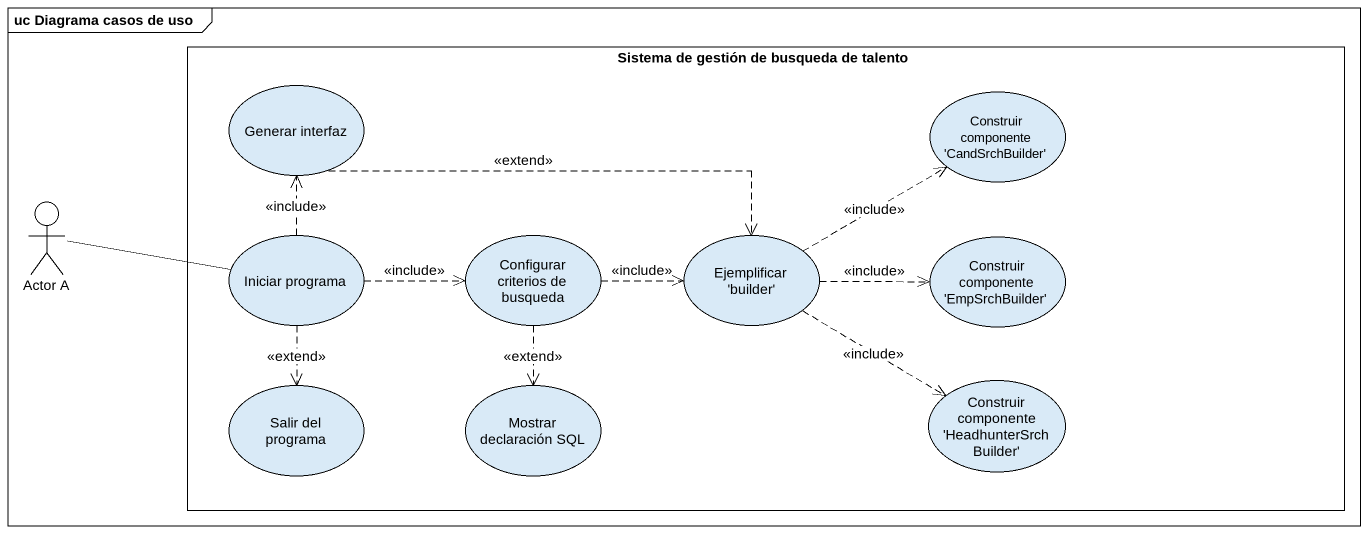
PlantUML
@startuml
mainframe uc Diagrama casos de uso
rectangle "Sistema de gestión de busqueda de talento" as Sistema_de_gestión_de {
  usecase "Generar interfaz" as Generar_interfaz
  usecase "Construir componente 'CandSrchBuilder'" as Construir_componente
  usecase "Iniciar programa" as Iniciar_programa
  usecase "Configurar criterios de busqueda" as Configurar_criterios_de
  usecase "Ejemplificar 'builder'" as Ejemplificar_builder
  usecase "Construir componente 'EmpSrchBuilder'" as Construir_componente_2
  usecase "Salir del programa" as Salir_del_programa
  usecase "Mostrar declaración SQL" as Mostrar_declaración_SQL
  usecase "Construir componente 'HeadhunterSrchBuilder'" as Construir_componente_3
}
actor "Actor A" as Actor_A
Generar_interfaz .right.> Ejemplificar_builder : <<extend>>
Actor_A -right- Iniciar_programa
Iniciar_programa .up.> Generar_interfaz : <<include>>
Iniciar_programa .right.> Configurar_criterios_de : <<include>>
Iniciar_programa ..> Salir_del_programa : <<extend>>
Configurar_criterios_de .right.> Ejemplificar_builder : <<include>>
Configurar_criterios_de ..> Mostrar_declaración_SQL : <<extend>>
Ejemplificar_builder .right.> Construir_componente : <<include>>
Ejemplificar_builder .right.> Construir_componente_2 : <<include>>
Ejemplificar_builder .right.> Construir_componente_3 : <<include>>
@enduml
